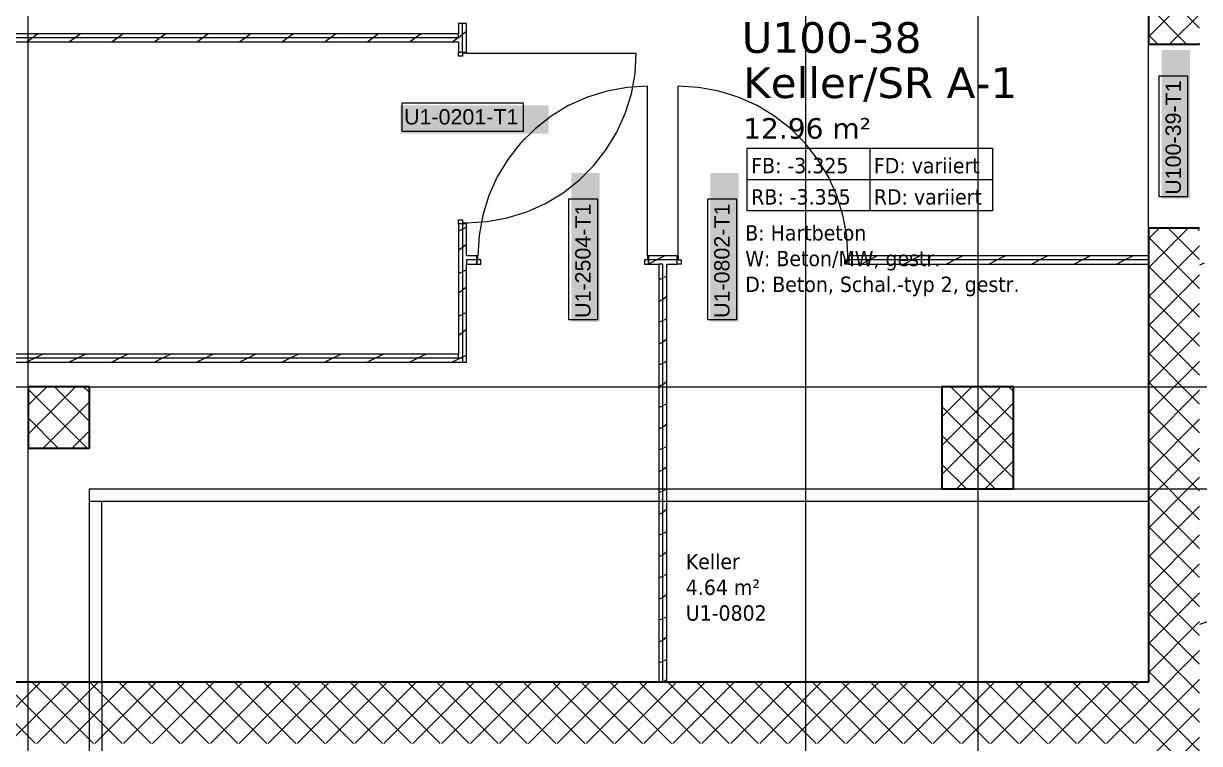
# Model space of a CAD drawing. Extents: x -882 to 613, y -179 to 707.
# Drawn here: x 134.7 to 249.8, y 396.5 to 466.9 of the extents above; entities that cross this region are included whole.
import ezdxf
from ezdxf.lldxf.tags import DXFTag

# ---------------------------------------------------------------- set-up
doc = ezdxf.new("R2010")
doc.units = 0
doc.layers.get('0').update_dxf_attribs({"lineweight": 13})
for name, color, linetype, lineweight in [('A-AREA-____-IDEN', 7, 'Continuous', 5), ('A-DOOR-____-IDEN', 7, 'Continuous', 5), ('A-DOOR-____-OTLN', 7, 'Continuous', 9), ('A-DOOR-FRAM-MCUT', 7, 'Continuous', 9), ('A-DOOR-OPNG-OTLN', 7, 'Continuous', 9), ('A-FLOR-____-OVHD', 7, 'Strichpunkt - Fein', 9), ('A-WALL-____-MCUT', 7, 'Continuous', 35), ('A-WALL-____-PATT', 7, 'Continuous', 35), ('A-WALL-FNSH-MCUT', 7, 'Continuous', 35), ('S-COLS-____-MCUT', 7, 'Continuous', 35), ('S-COLS-____-OTLN', 7, 'Continuous', 9), ('S-GRID-____-OTLN', 7, 'Continuous', 5)]:
    doc.layers.add(name, color=color, linetype=linetype, lineweight=lineweight)
doc.styles.get("Standard").update_dxf_attribs({"font": 'arial.ttf'})
tags = doc.linetypes.add('_Rasterlinie_', pattern=[0.375, 0.2, -0.05, 0.075, -0.05]).pattern_tags.tags
tags[10:11] = [DXFTag(74, 4), DXFTag(75, 0), DXFTag(340, '0'), DXFTag(46, 1.0), DXFTag(50, 0.0), DXFTag(44, 0.0), DXFTag(45, 0.0)]
tags[8:9] = [DXFTag(74, 4), DXFTag(75, 0), DXFTag(340, '0'), DXFTag(46, 1.0), DXFTag(50, 0.0), DXFTag(44, 0.0), DXFTag(45, 0.0)]
tags[6:7] = [DXFTag(74, 4), DXFTag(75, 0), DXFTag(340, '0'), DXFTag(46, 1.0), DXFTag(50, 0.0), DXFTag(44, 0.0), DXFTag(45, 0.0)]
tags[4:5] = [DXFTag(74, 4), DXFTag(75, 0), DXFTag(340, '0'), DXFTag(46, 1.0), DXFTag(50, 0.0), DXFTag(44, 0.0), DXFTag(45, 0.0)]
tags = doc.linetypes.add('Strich Punkt fein', pattern=[0.2, 0.1, -0.05, 0, -0.05]).pattern_tags.tags
tags[10:11] = [DXFTag(74, 4), DXFTag(75, 0), DXFTag(340, '0'), DXFTag(46, 1.0), DXFTag(50, 0.0), DXFTag(44, 0.0), DXFTag(45, 0.0)]
tags[8:9] = [DXFTag(74, 4), DXFTag(75, 0), DXFTag(340, '0'), DXFTag(46, 1.0), DXFTag(50, 0.0), DXFTag(44, 0.0), DXFTag(45, 0.0)]
tags[6:7] = [DXFTag(74, 4), DXFTag(75, 0), DXFTag(340, '0'), DXFTag(46, 1.0), DXFTag(50, 0.0), DXFTag(44, 0.0), DXFTag(45, 0.0)]
tags[4:5] = [DXFTag(74, 4), DXFTag(75, 0), DXFTag(340, '0'), DXFTag(46, 1.0), DXFTag(50, 0.0), DXFTag(44, 0.0), DXFTag(45, 0.0)]
tags = doc.linetypes.add('Strichpunkt - Fein', pattern=[0.2, 0.1, -0.05, 0, -0.05]).pattern_tags.tags
tags[10:11] = [DXFTag(74, 4), DXFTag(75, 0), DXFTag(340, '0'), DXFTag(46, 1.0), DXFTag(50, 0.0), DXFTag(44, 0.0), DXFTag(45, 0.0)]
tags[8:9] = [DXFTag(74, 4), DXFTag(75, 0), DXFTag(340, '0'), DXFTag(46, 1.0), DXFTag(50, 0.0), DXFTag(44, 0.0), DXFTag(45, 0.0)]
tags[6:7] = [DXFTag(74, 4), DXFTag(75, 0), DXFTag(340, '0'), DXFTag(46, 1.0), DXFTag(50, 0.0), DXFTag(44, 0.0), DXFTag(45, 0.0)]
tags[4:5] = [DXFTag(74, 4), DXFTag(75, 0), DXFTag(340, '0'), DXFTag(46, 1.0), DXFTag(50, 0.0), DXFTag(44, 0.0), DXFTag(45, 0.0)]

# ---------------------------------------------------------------- blocks, each defined once
blk = doc.blocks.new('Referenz-A0UJ2IESXE', base_point=(-902.38, -164.15))
at = {"layer": 'A-AREA-____-IDEN', "color": 0, "linetype": 'Continuous', "ltscale": 0.13}
for p, q in [((205.54, 454.73), (229.54, 454.73)), ((205.54, 448.61), (205.54, 454.73)), ((217.54, 454.73), (217.54, 448.61)), ((229.54, 454.73), (229.54, 448.61)), ((205.54, 451.67), (229.54, 451.67)), ((229.54, 448.61), (205.54, 448.61))]:
    blk.add_line(p, q, dxfattribs=at)
at = {"layer": 'A-DOOR-____-IDEN', "color": 0, "linetype": 'Continuous', "ltscale": 0.13}
for p, q in [((245.85, 449.97), (245.85, 461.81)), ((245.85, 461.81), (248.63, 461.81)), ((248.63, 461.81), (248.63, 449.97)), ((171.77, 459.15), (183.61, 459.15)), ((171.77, 456.37), (171.77, 459.15)), ((183.61, 459.15), (183.61, 456.37)), ((183.61, 456.37), (171.77, 456.37)), ((248.63, 449.97), (245.85, 449.97)), ((188.1, 437.92), (188.1, 449.76)), ((188.1, 449.76), (190.88, 449.76)), ((190.88, 449.76), (190.88, 437.92)), ((201.7, 437.92), (201.7, 449.76)), ((201.7, 449.76), (204.48, 449.76)), ((204.48, 449.76), (204.48, 437.92)), ((190.88, 437.92), (188.1, 437.92)), ((204.48, 437.92), (201.7, 437.92))]:
    blk.add_line(p, q, dxfattribs=at)
at = {"layer": 'A-DOOR-____-IDEN', "color": 7, "linetype": 'Continuous', "ltscale": 0.13, "true_color": 0xffffff}
for points in [[(246.09, 449.8), (248.85, 449.8), (246.09, 464.34)], [(248.85, 449.8), (246.09, 464.34), (248.85, 464.34)], [(171.59, 456.15), (186.13, 456.15), (171.59, 458.91)], [(186.13, 456.15), (171.59, 458.91), (186.13, 458.91)], [(188.34, 437.74), (191.1, 437.74), (188.34, 452.28)], [(191.1, 437.74), (188.34, 452.28), (191.1, 452.28)], [(201.94, 437.74), (204.7, 437.74), (201.94, 452.28)], [(204.7, 437.74), (201.94, 452.28), (204.7, 452.28)]]:
    blk.add_solid(points, dxfattribs=at)
at = {"layer": 'A-DOOR-____-OTLN', "color": 0, "linetype": 'Strich Punkt fein', "ltscale": 0.13}
blk.add_line((244.79, 446.89), (244.79, 464.89), dxfattribs=at)
at = {"layer": 'A-DOOR-FRAM-MCUT', "color": 0, "linetype": 'Continuous', "ltscale": 0.13}
for p, q in [((177.29, 464.12), (178.09, 464.12)), ((177.29, 463.72), (177.29, 464.12)), ((177.69, 463.72), (177.29, 463.72)), ((177.69, 464.02), (177.69, 463.72)), ((178.09, 464.02), (177.69, 464.02)), ((178.09, 464.12), (178.09, 464.02)), ((177.29, 447.72), (177.69, 447.72)), ((177.29, 447.32), (177.29, 447.72)), ((177.69, 447.72), (177.69, 447.42)), ((178.09, 447.32), (177.29, 447.32)), ((177.69, 447.42), (178.09, 447.42)), ((178.09, 447.42), (178.09, 447.32)), ((179.19, 444.19), (179.09, 444.19)), ((179.09, 444.19), (179.09, 443.39)), ((179.19, 443.79), (179.19, 444.19)), ((195.89, 444.19), (195.79, 444.19)), ((195.79, 444.19), (195.79, 443.79)), ((195.89, 443.39), (195.89, 444.19)), ((198.69, 443.39), (198.69, 444.19)), ((198.69, 444.19), (198.79, 444.19)), ((198.79, 444.19), (198.79, 443.79)), ((215.39, 443.79), (215.39, 444.19)), ((215.39, 444.19), (215.49, 444.19)), ((215.49, 444.19), (215.49, 443.39)), ((179.09, 443.39), (179.49, 443.39)), ((179.49, 443.79), (179.19, 443.79)), ((179.49, 443.39), (179.49, 443.79)), ((195.79, 443.79), (195.49, 443.79)), ((195.49, 443.79), (195.49, 443.39)), ((195.49, 443.39), (195.89, 443.39)), ((199.09, 443.39), (198.69, 443.39)), ((198.79, 443.79), (199.09, 443.79)), ((199.09, 443.79), (199.09, 443.39)), ((215.09, 443.79), (215.39, 443.79)), ((215.09, 443.39), (215.09, 443.79)), ((215.49, 443.39), (215.09, 443.39))]:
    blk.add_line(p, q, dxfattribs=at)
at = {"layer": 'A-DOOR-OPNG-OTLN', "color": 0, "linetype": 'Continuous', "ltscale": 0.13}
for p, q in [((178.09, 464.02), (194.69, 464.02)), ((194.57, 462.02), (194.69, 464.02)), ((194.21, 460.04), (194.57, 462.02)), ((191.82, 460.31), (189.9, 459.71)), ((193.79, 460.67), (191.82, 460.31)), ((195.79, 460.79), (193.79, 460.67)), ((195.79, 444.19), (195.79, 460.79)), ((198.79, 444.19), (198.79, 460.79)), ((200.79, 460.67), (198.79, 460.79)), ((202.76, 460.31), (200.79, 460.67)), ((204.67, 459.71), (202.76, 460.31)), ((189.9, 459.71), (188.07, 458.89)), ((193.61, 458.13), (194.21, 460.04)), ((206.5, 458.89), (204.67, 459.71)), ((188.07, 458.89), (186.36, 457.85)), ((192.79, 456.3), (193.61, 458.13)), ((208.22, 457.85), (206.5, 458.89)), ((186.36, 457.85), (184.78, 456.62)), ((209.8, 456.62), (208.22, 457.85)), ((184.78, 456.62), (183.36, 455.2)), ((191.75, 454.59), (192.79, 456.3)), ((211.21, 455.2), (209.8, 456.62)), ((183.36, 455.2), (182.13, 453.62)), ((190.51, 453.01), (191.75, 454.59)), ((212.45, 453.62), (211.21, 455.2)), ((182.13, 453.62), (181.09, 451.91)), ((213.49, 451.91), (212.45, 453.62)), ((189.1, 451.59), (190.51, 453.01)), ((181.09, 451.91), (180.27, 450.08)), ((187.52, 450.36), (189.1, 451.59)), ((214.31, 450.08), (213.49, 451.91)), ((180.27, 450.08), (179.67, 448.16)), ((185.8, 449.32), (187.52, 450.36)), ((214.91, 448.16), (214.31, 450.08)), ((183.97, 448.5), (185.8, 449.32)), ((179.67, 448.16), (179.31, 446.19)), ((180.09, 447.54), (182.06, 447.9)), ((182.06, 447.9), (183.97, 448.5)), ((215.27, 446.19), (214.91, 448.16)), ((178.09, 447.42), (180.09, 447.54)), ((179.31, 446.19), (179.19, 444.19)), ((215.39, 444.19), (215.27, 446.19))]:
    blk.add_line(p, q, dxfattribs=at)
at = {"layer": 'A-FLOR-____-OVHD', "color": 0, "linetype": 'Strichpunkt - Fein', "ltscale": 0.13}
for p, q in [((141.19, 85.94), (141.19, 421.39)), ((141.19, 421.39), (391.8, 421.39)), ((141.19, 327.69), (141.19, 421.39)), ((141.19, 420.19), (244.79, 420.19)), ((142.39, 402.49), (142.39, 420.19)), ((142.39, 402.49), (142.39, -77.61))]:
    blk.add_line(p, q, dxfattribs=at)
at = {"layer": 'A-WALL-____-MCUT', "color": 0, "linetype": 'Continuous', "ltscale": 0.35}
for p, q in [((244.79, 540.29), (244.79, 464.89)), ((244.79, 464.89), (249.79, 464.89)), ((249.79, 446.89), (244.79, 446.89)), ((244.79, 446.89), (244.79, 402.49)), ((244.79, 402.49), (111.49, 402.49))]:
    blk.add_line(p, q, dxfattribs=at)
at = {"layer": 'A-WALL-____-MCUT', "color": 0, "linetype": 'Continuous', "lineweight": 9, "ltscale": 0.13}
for p, q in [((177.69, 464.12), (177.69, 466.92)), ((177.29, 465.52), (111.49, 465.52)), ((177.29, 465.52), (177.29, 465.92)), ((177.69, 447.32), (177.69, 433.79)), ((179.09, 443.79), (178.09, 443.79)), ((178.09, 443.79), (178.09, 443.39)), ((198.69, 443.79), (195.89, 443.79)), ((197.29, 443.39), (196.89, 443.39)), ((197.29, 402.49), (197.29, 443.39)), ((244.79, 443.79), (215.49, 443.79)), ((177.69, 434.19), (111.49, 434.19)), ((177.29, 434.19), (177.29, 434.59))]:
    blk.add_line(p, q, dxfattribs=at)
at = {"layer": 'A-WALL-____-PATT', "color": 0, "linetype": 'Continuous', "lineweight": 9, "ltscale": 0.13}
for p, q in [((249.79, 466.46), (244.79, 471.46)), ((244.79, 465.63), (249.79, 470.63)), ((248.53, 464.89), (244.79, 468.64)), ((246.87, 464.89), (249.79, 467.81)), ((178.09, 466.13), (177.69, 465.83)), ((135.62, 465.52), (135.09, 465.12)), ((136.15, 465.92), (135.62, 465.52)), ((139.78, 465.52), (139.25, 465.12)), ((140.32, 465.92), (139.78, 465.52)), ((143.95, 465.52), (143.42, 465.12)), ((144.48, 465.92), (143.95, 465.52)), ((148.11, 465.52), (147.58, 465.12)), ((148.65, 465.92), (148.11, 465.52)), ((152.28, 465.52), (151.75, 465.12)), ((152.81, 465.92), (152.28, 465.52)), ((156.44, 465.52), (155.91, 465.12)), ((156.98, 465.92), (156.44, 465.52)), ((160.61, 465.52), (160.08, 465.12)), ((161.14, 465.92), (160.61, 465.52)), ((164.77, 465.52), (164.24, 465.12)), ((165.31, 465.92), (164.77, 465.52)), ((168.94, 465.52), (168.41, 465.12)), ((169.47, 465.92), (168.94, 465.52)), ((173.1, 465.52), (172.57, 465.12)), ((173.64, 465.92), (173.1, 465.52)), ((177.27, 465.52), (176.74, 465.12)), ((177.29, 465.53), (177.27, 465.52)), ((177.69, 465.83), (177.29, 465.53)), ((245.7, 464.89), (244.79, 465.81)), ((249.7, 464.89), (249.79, 464.98)), ((177.69, 446.79), (177.29, 446.59)), ((178.09, 446.99), (177.69, 446.79)), ((244.79, 445.84), (245.84, 446.89)), ((244.79, 443.01), (248.67, 446.89)), ((249.79, 443.84), (246.73, 446.89)), ((249.79, 446.67), (249.56, 446.89)), ((178.09, 445.31), (177.69, 445.01)), ((249.79, 441.01), (244.79, 446.01)), ((177.69, 445.01), (177.29, 444.71)), ((197.41, 444.15), (196.69, 443.79)), ((197.43, 444.19), (197.27, 444.08)), ((218.23, 444.15), (217.51, 443.79)), ((218.25, 444.19), (218.1, 444.08)), ((222.4, 444.15), (221.68, 443.79)), ((222.42, 444.19), (222.27, 444.08)), ((226.56, 444.15), (225.84, 443.79)), ((226.58, 444.19), (226.43, 444.08)), ((230.73, 444.15), (230.01, 443.79)), ((230.75, 444.19), (230.6, 444.08)), ((234.89, 444.15), (234.17, 443.79)), ((234.91, 444.19), (234.76, 444.08)), ((239.06, 444.15), (238.34, 443.79)), ((239.08, 444.19), (238.93, 444.08)), ((243.22, 444.15), (242.5, 443.79)), ((243.24, 444.19), (243.09, 444.08)), ((244.79, 440.18), (249.79, 445.18)), ((196.69, 443.79), (195.89, 443.39)), ((217.51, 443.79), (216.71, 443.39)), ((221.68, 443.79), (220.88, 443.39)), ((225.84, 443.79), (225.04, 443.39)), ((230.01, 443.79), (229.21, 443.39)), ((234.17, 443.79), (233.37, 443.39)), ((238.34, 443.79), (237.54, 443.39)), ((242.5, 443.79), (241.7, 443.39)), ((249.79, 438.18), (244.79, 443.18)), ((250.23, 443.49), (249.79, 443.27)), ((177.69, 442.62), (177.29, 442.42)), ((178.09, 442.82), (177.69, 442.62)), ((197.29, 442), (196.89, 441.86)), ((197.34, 442.01), (197.29, 442)), ((197.69, 442.21), (197.41, 442.07)), ((244.79, 437.35), (249.79, 442.35)), ((177.69, 440.84), (177.29, 440.54)), ((178.09, 441.14), (177.69, 440.84)), ((197.29, 439.93), (196.89, 439.73)), ((197.29, 439.92), (197.27, 439.91)), ((197.69, 440.22), (197.29, 439.92)), ((197.41, 439.99), (197.29, 439.93)), ((249.79, 435.35), (244.79, 440.35)), ((244.79, 434.52), (249.79, 439.52)), ((177.69, 438.46), (177.29, 438.26)), ((178.09, 438.66), (177.69, 438.46)), ((197.29, 437.83), (196.89, 437.7)), ((197.34, 437.85), (197.29, 437.83)), ((197.69, 438.04), (197.41, 437.9)), ((249.79, 432.52), (244.79, 437.52)), ((177.69, 436.68), (177.29, 436.38)), ((178.09, 436.98), (177.69, 436.68)), ((197.69, 436.06), (197.29, 435.76)), ((244.79, 431.69), (249.79, 436.69)), ((197.29, 435.76), (196.89, 435.56)), ((197.29, 435.76), (197.27, 435.75)), ((197.41, 435.82), (197.29, 435.76)), ((135.84, 434.19), (135.04, 433.79)), ((136.64, 434.59), (135.84, 434.19)), ((140.01, 434.19), (139.21, 433.79)), ((140.81, 434.59), (140.01, 434.19)), ((144.17, 434.19), (143.37, 433.79)), ((144.97, 434.59), (144.17, 434.19)), ((148.34, 434.19), (147.54, 433.79)), ((149.14, 434.59), (148.34, 434.19)), ((152.5, 434.19), (151.7, 433.79)), ((153.3, 434.59), (152.5, 434.19)), ((156.67, 434.19), (155.87, 433.79)), ((157.47, 434.59), (156.67, 434.19)), ((160.83, 434.19), (160.03, 433.79)), ((161.63, 434.59), (160.83, 434.19)), ((165, 434.19), (164.2, 433.79)), ((165.8, 434.59), (165, 434.19)), ((169.16, 434.19), (168.36, 433.79)), ((169.96, 434.59), (169.16, 434.19)), ((173.33, 434.19), (172.53, 433.79)), ((174.13, 434.59), (173.33, 434.19)), ((177.49, 434.19), (176.69, 433.79)), ((177.69, 434.29), (177.49, 434.19)), ((178.09, 434.49), (177.69, 434.29)), ((197.69, 433.88), (197.41, 433.74)), ((249.79, 429.69), (244.79, 434.69)), ((244.79, 428.86), (249.79, 433.86)), ((197.29, 433.67), (196.89, 433.53)), ((197.34, 433.68), (197.29, 433.67)), ((197.29, 431.6), (196.89, 431.4)), ((197.29, 431.59), (197.28, 431.58)), ((197.69, 431.89), (197.29, 431.59)), ((197.41, 431.66), (197.29, 431.6)), ((249.79, 426.87), (244.79, 431.87)), ((244.79, 426.04), (249.79, 431.04)), ((197.29, 429.5), (196.89, 429.37)), ((197.34, 429.52), (197.29, 429.5)), ((197.69, 429.71), (197.41, 429.57)), ((249.79, 424.04), (244.79, 429.04)), ((244.79, 423.21), (249.79, 428.21)), ((197.29, 427.43), (196.89, 427.23)), ((197.29, 427.43), (197.28, 427.42)), ((197.69, 427.73), (197.29, 427.43)), ((197.41, 427.49), (197.29, 427.43)), ((249.79, 421.21), (244.79, 426.21)), ((197.29, 425.34), (196.89, 425.2)), ((197.34, 425.35), (197.29, 425.34)), ((197.69, 425.55), (197.41, 425.41)), ((244.79, 420.38), (249.79, 425.38)), ((197.69, 423.56), (197.29, 423.26)), ((197.29, 423.27), (196.89, 423.07)), ((197.29, 423.26), (197.28, 423.25)), ((197.41, 423.33), (197.29, 423.27)), ((249.79, 418.38), (244.79, 423.38)), ((244.79, 417.55), (249.79, 422.55)), ((197.29, 421.17), (196.89, 421.04)), ((197.34, 421.19), (197.29, 421.17)), ((197.69, 421.38), (197.41, 421.24)), ((249.79, 415.55), (244.79, 420.55)), ((197.29, 419.1), (196.89, 418.9)), ((197.29, 419.1), (197.28, 419.09)), ((197.69, 419.4), (197.29, 419.1)), ((197.41, 419.16), (197.29, 419.1)), ((244.79, 414.72), (249.79, 419.72)), ((249.79, 412.72), (244.79, 417.72)), ((197.29, 417.01), (196.89, 416.87)), ((197.34, 417.02), (197.29, 417.01)), ((197.69, 417.22), (197.41, 417.08)), ((244.79, 411.89), (249.79, 416.89)), ((197.29, 414.94), (196.89, 414.74)), ((197.29, 414.93), (197.28, 414.92)), ((197.69, 415.23), (197.29, 414.93)), ((197.41, 415), (197.29, 414.94)), ((249.79, 409.9), (244.79, 414.9)), ((197.69, 413.05), (197.41, 412.91)), ((244.79, 409.07), (249.79, 414.07)), ((197.29, 412.84), (196.89, 412.71)), ((197.34, 412.86), (197.29, 412.84)), ((249.79, 407.07), (244.79, 412.07)), ((197.29, 410.77), (196.89, 410.57)), ((197.29, 410.77), (197.28, 410.76)), ((197.69, 411.07), (197.29, 410.77)), ((197.41, 410.83), (197.29, 410.77)), ((244.79, 406.24), (249.79, 411.24)), ((197.29, 408.68), (196.89, 408.54)), ((197.34, 408.69), (197.29, 408.68)), ((197.69, 408.89), (197.41, 408.75)), ((249.79, 404.24), (244.79, 409.24)), ((250.87, 408.49), (249.79, 408.13)), ((244.79, 403.41), (249.79, 408.41)), ((197.29, 406.61), (196.89, 406.41)), ((197.29, 406.6), (197.28, 406.59)), ((197.69, 406.9), (197.29, 406.6)), ((197.41, 406.67), (197.29, 406.61)), ((249.79, 401.41), (244.79, 406.41)), ((244.79, 400.58), (249.79, 405.58)), ((197.29, 404.51), (196.89, 404.38)), ((197.34, 404.53), (197.29, 404.51)), ((197.69, 404.72), (197.41, 404.58)), ((197.69, 402.74), (197.36, 402.49)), ((249.79, 398.58), (244.79, 403.58)), ((244.79, 397.75), (249.79, 402.75)), ((135.91, 396.49), (129.91, 402.49)), ((130.39, 396.49), (136.39, 402.49)), ((138.74, 396.49), (132.74, 402.49)), ((133.22, 396.49), (139.22, 402.49)), ((141.57, 396.49), (135.57, 402.49)), ((136.05, 396.49), (142.05, 402.49)), ((144.4, 396.49), (138.4, 402.49)), ((138.88, 396.49), (144.88, 402.49)), ((147.23, 396.49), (141.23, 402.49)), ((141.7, 396.49), (147.7, 402.49)), ((150.05, 396.49), (144.05, 402.49)), ((144.53, 396.49), (150.53, 402.49)), ((152.88, 396.49), (146.88, 402.49)), ((147.36, 396.49), (153.36, 402.49)), ((155.71, 396.49), (149.71, 402.49)), ((150.19, 396.49), (156.19, 402.49)), ((158.54, 396.49), (152.54, 402.49)), ((153.02, 396.49), (159.02, 402.49)), ((161.37, 396.49), (155.37, 402.49)), ((155.85, 396.49), (161.85, 402.49)), ((164.2, 396.49), (158.2, 402.49)), ((158.67, 396.49), (164.67, 402.49)), ((167.02, 396.49), (161.02, 402.49)), ((161.5, 396.49), (167.5, 402.49)), ((169.85, 396.49), (163.85, 402.49)), ((164.33, 396.49), (170.33, 402.49)), ((172.68, 396.49), (166.68, 402.49)), ((167.16, 396.49), (173.16, 402.49)), ((175.51, 396.49), (169.51, 402.49)), ((169.99, 396.49), (175.99, 402.49)), ((178.34, 396.49), (172.34, 402.49)), ((172.82, 396.49), (178.82, 402.49)), ((181.17, 396.49), (175.17, 402.49)), ((175.65, 396.49), (181.65, 402.49)), ((184, 396.49), (178, 402.49)), ((178.47, 396.49), (184.47, 402.49)), ((186.82, 396.49), (180.82, 402.49)), ((181.3, 396.49), (187.3, 402.49)), ((189.65, 396.49), (183.65, 402.49)), ((184.13, 396.49), (190.13, 402.49)), ((192.48, 396.49), (186.48, 402.49)), ((186.96, 396.49), (192.96, 402.49)), ((195.31, 396.49), (189.31, 402.49)), ((189.79, 396.49), (195.79, 402.49)), ((198.14, 396.49), (192.14, 402.49)), ((192.62, 396.49), (198.62, 402.49)), ((200.97, 396.49), (194.97, 402.49)), ((195.44, 396.49), (201.44, 402.49)), ((197.41, 402.5), (197.39, 402.49)), ((203.79, 396.49), (197.79, 402.49)), ((198.27, 396.49), (204.27, 402.49)), ((206.62, 396.49), (200.62, 402.49)), ((201.1, 396.49), (207.1, 402.49)), ((209.45, 396.49), (203.45, 402.49)), ((203.93, 396.49), (209.93, 402.49)), ((212.28, 396.49), (206.28, 402.49)), ((206.76, 396.49), (212.76, 402.49)), ((215.11, 396.49), (209.11, 402.49)), ((209.59, 396.49), (215.59, 402.49)), ((217.94, 396.49), (211.94, 402.49)), ((212.41, 396.49), (218.41, 402.49)), ((220.77, 396.49), (214.77, 402.49)), ((215.24, 396.49), (221.24, 402.49)), ((223.59, 396.49), (217.59, 402.49)), ((218.07, 396.49), (224.07, 402.49)), ((226.42, 396.49), (220.42, 402.49)), ((220.9, 396.49), (226.9, 402.49)), ((229.25, 396.49), (223.25, 402.49)), ((223.73, 396.49), (229.73, 402.49)), ((232.08, 396.49), (226.08, 402.49)), ((226.56, 396.49), (232.56, 402.49)), ((234.91, 396.49), (228.91, 402.49)), ((229.39, 396.49), (235.39, 402.49)), ((237.74, 396.49), (231.74, 402.49)), ((232.21, 396.49), (238.21, 402.49)), ((240.56, 396.49), (234.56, 402.49)), ((235.04, 396.49), (241.04, 402.49)), ((243.39, 396.49), (237.39, 402.49)), ((237.87, 396.49), (243.87, 402.49)), ((244.79, 397.93), (240.22, 402.49)), ((244.79, 400.75), (243.05, 402.49)), ((240.7, 396.49), (244.79, 400.58)), ((249.05, 396.49), (244.79, 400.75)), ((246.36, 396.49), (249.79, 399.92)), ((243.53, 396.49), (244.79, 397.75)), ((246.22, 396.49), (244.79, 397.93)), ((249.18, 396.49), (249.79, 397.1)), ((243.79, 393.92), (246.36, 396.49)), ((243.79, 391.1), (249.18, 396.49)), ((249.79, 392.93), (246.22, 396.49)), ((249.79, 395.75), (249.05, 396.49))]:
    blk.add_line(p, q, dxfattribs=at)
at = {"layer": 'A-WALL-FNSH-MCUT', "color": 0, "linetype": 'Continuous', "lineweight": 9, "ltscale": 0.13}
for p, q in [((177.29, 466.92), (177.29, 465.92)), ((178.09, 466.92), (177.29, 466.92)), ((178.09, 464.12), (178.09, 466.92)), ((177.29, 465.92), (111.49, 465.92)), ((111.49, 465.12), (177.29, 465.12)), ((177.29, 465.12), (177.29, 464.12)), ((177.29, 464.12), (178.09, 464.12)), ((177.29, 447.32), (177.29, 434.59)), ((178.09, 447.32), (177.29, 447.32)), ((178.09, 444.19), (178.09, 447.32)), ((179.09, 444.19), (178.09, 444.19)), ((179.09, 443.39), (179.09, 444.19)), ((198.69, 444.19), (195.89, 444.19)), ((195.89, 444.19), (195.89, 443.39)), ((198.69, 443.39), (198.69, 444.19)), ((244.79, 444.19), (215.49, 444.19)), ((215.49, 444.19), (215.49, 443.39)), ((178.09, 433.79), (178.09, 443.39)), ((178.09, 443.39), (179.09, 443.39)), ((195.89, 443.39), (196.89, 443.39)), ((196.89, 443.39), (196.89, 402.49)), ((197.69, 443.39), (198.69, 443.39)), ((197.69, 402.49), (197.69, 443.39)), ((215.49, 443.39), (244.79, 443.39)), ((177.29, 434.59), (111.49, 434.59)), ((111.49, 433.79), (178.09, 433.79))]:
    blk.add_line(p, q, dxfattribs=at)
at = {"layer": 'S-COLS-____-MCUT', "color": 0, "linetype": 'Continuous', "ltscale": 0.35}
for p, q in [((141.19, 431.39), (135.19, 431.39)), ((135.19, 431.39), (135.19, 425.39)), ((141.19, 425.39), (141.19, 431.39)), ((231.59, 431.39), (224.59, 431.39)), ((224.59, 431.39), (224.59, 421.39)), ((231.59, 421.39), (231.59, 431.39)), ((135.19, 425.39), (141.19, 425.39)), ((224.59, 421.39), (231.59, 421.39))]:
    blk.add_line(p, q, dxfattribs=at)
at = {"layer": 'S-COLS-____-OTLN', "color": 0, "linetype": 'Continuous', "ltscale": 0.13}
for p, q in [((135.19, 429.57), (137.01, 431.39)), ((135.19, 426.75), (139.83, 431.39)), ((140.95, 425.39), (135.19, 431.16)), ((141.19, 427.99), (137.78, 431.39)), ((141.19, 430.81), (140.61, 431.39)), ((224.59, 431.29), (224.69, 431.39)), ((224.59, 428.46), (227.52, 431.39)), ((224.59, 425.64), (230.34, 431.39)), ((231.59, 425.27), (225.46, 431.39)), ((231.59, 428.1), (228.29, 431.39)), ((231.59, 430.92), (231.12, 431.39)), ((136.66, 425.39), (141.19, 429.92)), ((224.59, 422.81), (231.59, 429.81)), ((231.59, 422.44), (224.59, 429.44)), ((138.12, 425.39), (135.19, 428.33)), ((139.49, 425.39), (141.19, 427.09)), ((226, 421.39), (231.59, 426.98)), ((229.81, 421.39), (224.59, 426.61)), ((135.3, 425.39), (135.19, 425.5)), ((226.98, 421.39), (224.59, 423.78)), ((228.83, 421.39), (231.59, 424.15))]:
    blk.add_line(p, q, dxfattribs=at)
at = {"layer": 'S-GRID-____-OTLN', "color": 0, "linetype": '_Rasterlinie_', "ltscale": 0.13}
for p, q in [((228.09, 680.29), (228.09, 273.68)), ((135.19, -116.81), (135.19, 660.29)), ((211.29, -116.81), (211.29, 660.29)), ((89.49, 431.39), (391.8, 431.39))]:
    blk.add_line(p, q, dxfattribs=at)
at = {"layer": 'A-AREA-____-IDEN', "color": 0, "linetype": 'Continuous', "ltscale": 0.13, "attachment_point": 1}
for s, insert, char_height in [('{\\fVerdana;U100-38}', (205, 467.05), 3), ('{\\fVerdana;Keller/SR A-1}', (205.14, 462.63), 3), ('{\\fVerdana;12.96 m²}', (205.15, 457.66), 2), ('{\\W0.9;\\fVerdana;FB: -3.325}', (205.93, 453.77), 1.5), ('{\\W0.9;\\fVerdana;FD: variiert}', (217.93, 453.77), 1.5), ('{\\W0.9;\\fVerdana;RB: -3.355}', (205.93, 450.71), 1.5), ('{\\W0.9;\\fVerdana;RD: variiert}', (217.93, 450.71), 1.5), ('{\\W0.9;\\fVerdana;B: Hartbeton}', (205.35, 447.19), 1.5), ('{\\W0.9;\\fVerdana;W: Beton/MW, gestr.}', (205.35, 444.68), 1.5), ('{\\W0.9;\\fVerdana;D: Beton, Schal.-typ 2, gestr.}', (205.35, 442.16), 1.5), ('{\\W0.9;\\fVerdana;Keller}', (199.53, 415.04), 1.5), ('{\\W0.9;\\fVerdana;4.64 m²}', (199.53, 412.52), 1.5), ('{\\W0.9;\\fVerdana;U1-0802}', (199.53, 410.01), 1.5)]:
    blk.add_mtext(s, dxfattribs=dict(at, insert=insert, char_height=char_height))
at = {"layer": 'A-DOOR-____-IDEN', "color": 0, "linetype": 'Continuous', "ltscale": 0.13, "char_height": 1.5, "attachment_point": 1, "rotation": 90}
for s, insert in [('{\\fArial;U100-39-T1}', (246.47, 450.17)), ('{\\fArial;U1-2504-T1}', (188.71, 438.12)), ('{\\fArial;U1-0802-T1}', (202.31, 438.12))]:
    blk.add_mtext(s, dxfattribs=dict(at, insert=insert))
at = {"layer": 'A-DOOR-____-IDEN', "color": 0, "linetype": 'Continuous', "ltscale": 0.13, "insert": (171.97, 458.54), "char_height": 1.5, "attachment_point": 1}
blk.add_mtext('{\\fArial;U1-0201-T1}', dxfattribs=at)

msp = doc.modelspace()

# ---------------------------------------------------------------- block references
at = {"color": 9, "lineweight": 25, "ltscale": 0.25, "true_color": 0xc0c0c0}
msp.add_blockref('Referenz-A0UJ2IESXE', (-902.38, -164.15), dxfattribs=at)

doc.saveas('drawing.dxf')
